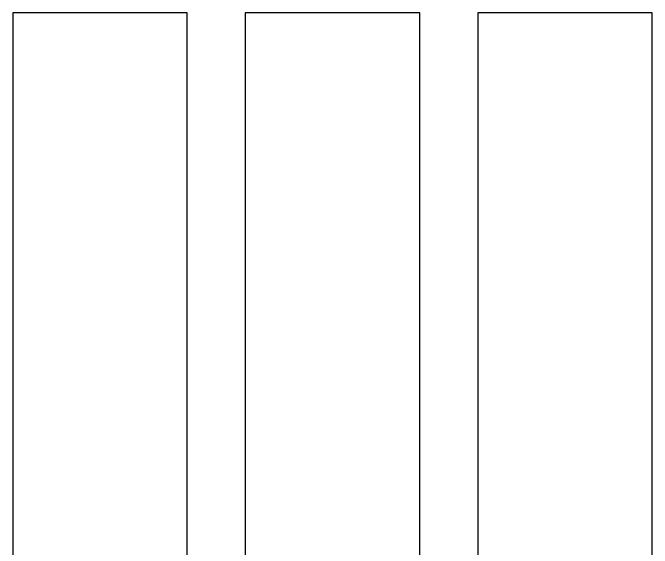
# Model space of a CAD drawing. Header units: millimetres. Extents: x -678720 to -601931, y -306 to 39239.
# Drawn here: x -656724 to -655624, y 6523 to 7444 of the extents above; entities that cross this region are included whole.
import ezdxf
from ezdxf.xclip import XClip

# ---------------------------------------------------------------- set-up
doc = ezdxf.new("R2010")
doc.units = ezdxf.units.MM
doc.header["$XCLIPFRAME"] = 0
doc.layers.add('000 - WIPEOUT', color=250, linetype='Continuous')
doc.layers.add('A11_ALU.SOLID SHEET', color=2, linetype='Continuous')

# ---------------------------------------------------------------- blocks, each defined once
blk = doc.blocks.new('*U604')
at = {"color": 3}
for points in [[(-875, -25650), (875, -25650), (875, -25950), (-875, -25950)], [(-875, -26050), (875, -26050), (875, -26350), (-875, -26350)], [(-875, -26450), (875, -26450), (875, -26750), (-875, -26750)]]:
    blk.add_wipeout(points, dxfattribs=at).dxf.layer = '000 - WIPEOUT'
at = {"layer": 'A11_ALU.SOLID SHEET', "color": 0, "linetype": 'ByBlock'}
for points in [[(-875, -25950), (875, -25950), (875, -25650), (-875, -25650)], [(-875, -26350), (875, -26350), (875, -26050), (-875, -26050)], [(-875, -26750), (875, -26750), (875, -26450), (-875, -26450)]]:
    blk.add_lwpolyline(points, close=True, dxfattribs=at)
blk = doc.blocks.new('*U743')
at = {"layer": 'A11_ALU.SOLID SHEET', "color": 0, "linetype": 'ByBlock', "rotation": 90}
blk.add_blockref('*U604', (62308.5, 2990), dxfattribs=at)

msp = doc.modelspace()

# ---------------------------------------------------------------- block references
at = {"layer": 'A11_ALU.SOLID SHEET'}
ref = msp.add_blockref('*U743', (-744682.4, 3579), dxfattribs=at)
XClip(ref).set_block_clipping_path([(69798.6834257276, -3885.5002684942), (120965.0023936313, 33679.9972602262)])

doc.saveas('drawing.dxf')
